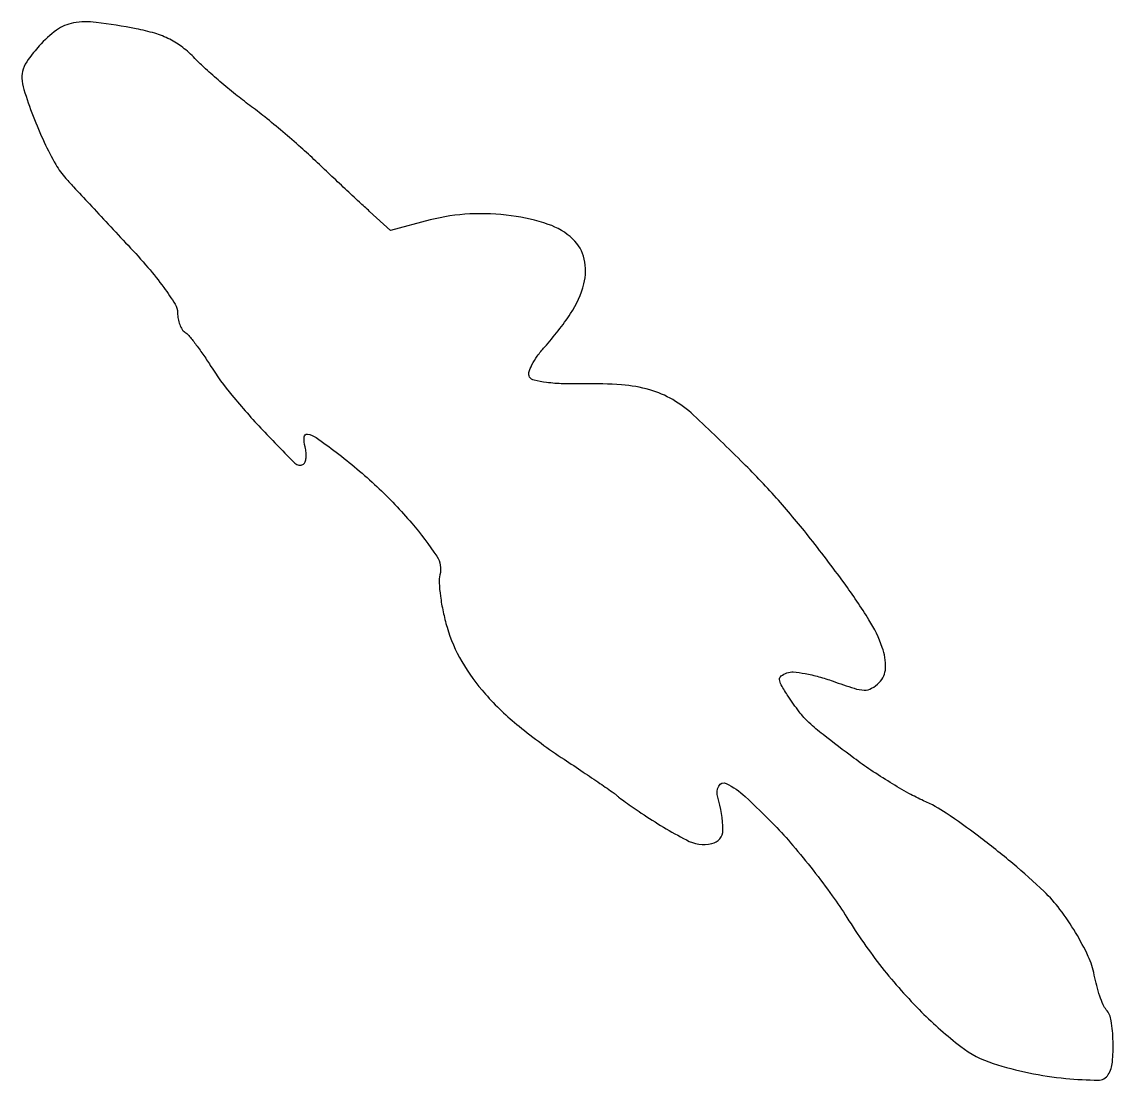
# Model space of a CAD drawing. Extents: x 1 to 157, y 0 to 152.
import ezdxf

# ---------------------------------------------------------------- set-up
doc = ezdxf.new("R2010")
doc.units = 0

msp = doc.modelspace()

# ---------------------------------------------------------------- linework, layer by layer
msp.add_lwpolyline([(3.163733, 148.5337, 0.019866), (1.578585, 146.576714, 0.075698), (0.841163, 145.194091, 0.102898), (0.665286, 143.887358, 0.055551), (0.960872, 142.2837, 0.018629), (2.272605, 138.460543, 0.018211), (3.874289, 134.716014, 0.018784), (5.534475, 131.512803, 0.055011), (6.988662, 129.5, 0.003043), (8.08037, 128.308324, 0.000427), (10.352772, 125.862135, 0.000487), (13.047986, 122.971414, 0.000414), (15.899309, 119.92429, -0.011623), (18.749013, 116.738676, -0.018554), (21.015425, 113.87472, -0.017512), (22.63671, 111.491229, -0.141509), (23, 110.233307, 0.044863), (23.077037, 109.376455, 0.045378), (23.305653, 108.550492, 0.049446), (23.641255, 107.872323, 0.115226), (24.04052, 107.474957, -0.080534), (24.588135, 107.000161, -0.010836), (25.542324, 105.805879, -0.012278), (26.616006, 104.326724, -0.010058), (27.691887, 102.696031, 0.032018), (30.792637, 98.417355, 0.015989), (35.219283, 93.401696, 0.007159), (39.807646, 88.664038, 0.348307), (41.032893, 88.520329, 0.171631), (41.29518, 88.846493, 0.05863), (41.429749, 89.447711, 0.050015), (41.432101, 90.200469, 0.03976), (41.289489, 91.000996, -0.073795), (41.132944, 92.438743, -0.452317), (41.643114, 92.853299, -0.112244), (42.891907, 92.338891, -0.00931), (45.739409, 90.25, -0.024916), (51.589932, 85.308613, -0.02945), (56.582647, 80.063361, -0.02756), (60.167002, 75.3164, -0.215082), (60.618911, 72.650715, 0.079281), (60.506346, 71.500419, 0.018889), (60.696001, 69.580394, 0.018953), (61.085705, 67.365088, 0.017721), (61.649191, 65.134799, 0.061636), (63.758609, 60.228199, 0.04905), (67.143943, 55.557345, 0.041194), (71.966316, 50.943801, 0.023938), (78.430544, 46.200255, -0.001618), (81.175731, 44.368437, -0.002393), (83.570222, 42.742722, -0.001073), (85.603244, 41.341735, -0.046974), (86, 41.007953, 0.038584), (86.340489, 40.711627, 0.003642), (87.234375, 40.057489, 0.004646), (88.314589, 39.294166, 0.003641), (89.5, 38.485626, 0.026259), (95.963463, 34.621718, 0.17419), (99.625412, 34.100509, 0.357727), (101.205528, 36.053798, 0.074251), (100.471061, 40.75, -0.196587), (100.607733, 42.35684, -0.40953), (101.693064, 42.716907, -0.072196), (104.388204, 40.868315, -0.014145), (108.604618, 36.75, -0.016032), (111.236162, 33.849485, -0.009875), (114.152583, 30.279688, -0.0099), (116.899304, 26.632257, -0.017446), (119, 23.5, 0.02788), (124.021697, 16.339814, 0.029674), (129.712459, 9.938421, 0.031668), (135.318488, 5.007116, 0.087197), (139.96088, 2.565494, 0.027288), (145.090494, 1.224679, 0.026152), (150.408878, 0.427345, 0.020353), (155.024319, 0.169451, 0.263972), (156.479106, 0.966193, 0.115425), (157.076756, 2.747321, 0.031261), (157.170789, 5.740475, 0.030477), (156.897796, 8.698432, 0.135215), (156.189486, 10.277044, -0.071254), (155.75389, 10.990239, -0.018677), (155.269774, 12.243295, -0.018583), (154.820355, 13.726719, -0.018068), (154.477572, 15.253321, 0.063766), (153.613745, 17.93062, 0.025592), (151.797462, 21.330575, 0.025625), (149.545393, 24.67201, 0.041463), (147.268155, 27.231191, 0.015384), (142.791167, 31.237592, 0.013273), (137.85471, 35.170038, 0.013153), (133.239625, 38.463559, 0.044426), (130, 40.253308, -0.022978), (127.887172, 41.305062, -0.010291), (125.20625, 42.870141, -0.010162), (122.434856, 44.64384, -0.013598), (120, 46.370487, -0.003319), (115.576324, 49.738025, -0.024438), (113.556611, 51.460619, -0.04047), (112.151736, 53.015179, -0.018704), (110.57507, 55.239813, -0.011994), (109.563563, 56.870641, -0.119039), (109.331695, 57.635848, -0.252569), (109.570933, 58.147292, -0.068122), (110.382842, 58.593416, -0.114385), (111.307229, 58.722389, -0.022241), (112.987456, 58.496518, -0.02258), (114.963859, 58.047796, -0.0192), (117.003491, 57.401631, 0.009195), (120.013227, 56.381448, 0.069423), (121.489666, 56.128324, 0.134486), (122.540815, 56.381327, 0.070575), (123.623794, 57.195223, 0.191699), (124.528905, 59.297253, 0.091801), (124.066771, 62.249075, 0.054685), (122.162, 66.216046, 0.018795), (118.5896, 71.5, 0.009164), (113.450234, 78.254802, 0.015642), (108.883729, 83.67619, 0.014739), (103.801354, 89.015265, 0.007116), (97, 95.561896, 0.055805), (94.015815, 97.786494, 0.062473), (90.721661, 99.196016, 0.051461), (86.675336, 99.918525, 0.023962), (81.340005, 100.057011, -0.012277), (78.310492, 100.064854, -0.024197), (75.910573, 100.246456, -0.025657), (74.142949, 100.559378, -0.200292), (73.477586, 101.036267, -0.213641), (73.391672, 101.680278, -0.044319), (73.822335, 102.768258, -0.039298), (74.592778, 104.04183, -0.028222), (75.637581, 105.336406, 0.037588), (79.373264, 110.146597, 0.082555), (81.269112, 114.386868, 0.12022), (81.327724, 117.956758, 0.149533), (79.686681, 120.824622, 0.107844), (76.163589, 122.933268, 0.047898), (70.861877, 124.167652, 0.045253), (64.888823, 124.422172, 0.05194), (59.246548, 123.559928), (53.537362, 122.069053), (50.541335, 124.784526, -0.002764), (49.065856, 126.136771, -0.001073), (47.037879, 128.024205, -0.001062), (44.849773, 130.078177, -0.001316), (42.821863, 132, 0.009182), (40.668232, 133.9776, 0.005819), (38.090064, 136.20625, 0.005843), (35.506322, 138.336481, 0.010741), (33.346534, 140, -0.010776), (31.299888, 141.5766, -0.007709), (29.077131, 143.423697, -0.007789), (27.012965, 145.250059, -0.01652), (25.485256, 146.740244, 0.037537), (23.727305, 148.316521, 0.047321), (21.878172, 149.479325, 0.043768), (19.728425, 150.336219, 0.026106), (17.051441, 150.990244, 0.015167), (11.314208, 151.898981, 0.075601), (8.064171, 151.820445, 0.113508), (5.646929, 150.795249, 0.055831)], format="xyb", close=True)

doc.saveas('drawing.dxf')
